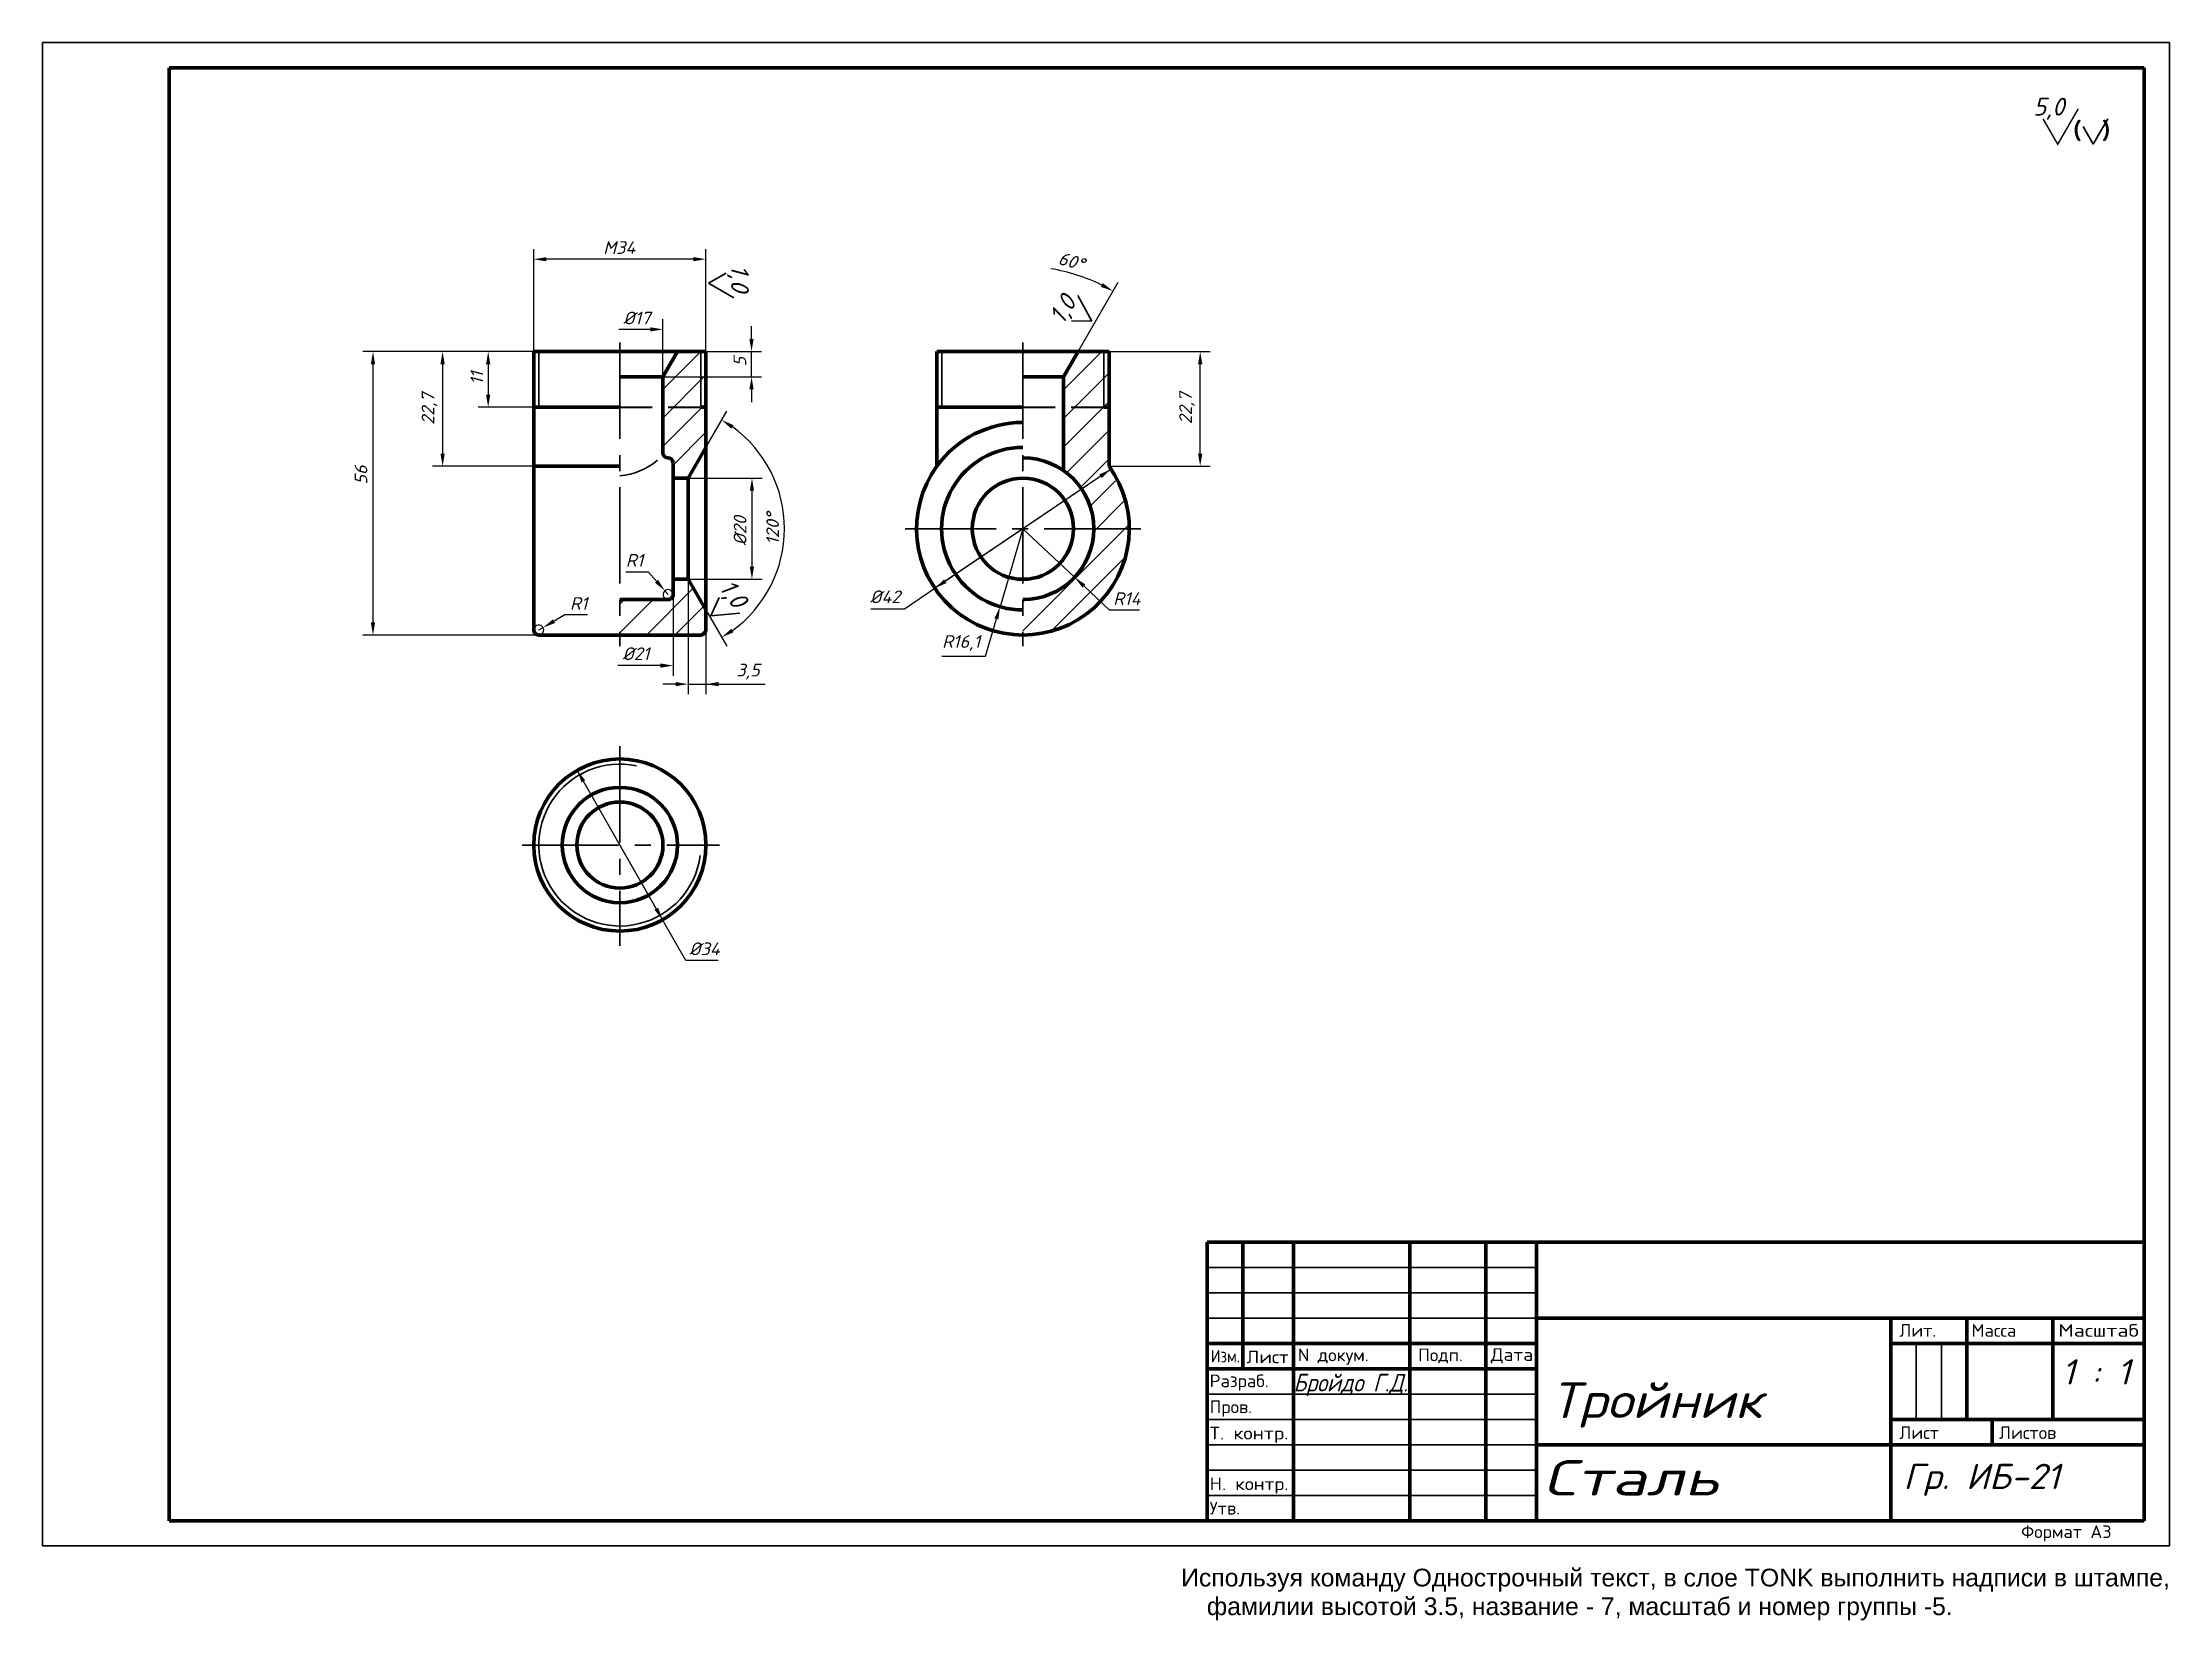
# Model space of a CAD drawing. Header units: millimetres. Extents: x 0 to 1684, y -281 to 297.
# Drawn here: x 0 to 420, y -14.7 to 297 of the extents above.
import ezdxf
from ezdxf.enums import TextEntityAlignment as Align

# ---------------------------------------------------------------- set-up
doc = ezdxf.new("R2010")
doc.units = ezdxf.units.MM
doc.linetypes.add('CENTER2', pattern=[28.575, 19.05, -3.175, 3.175, -3.175])
doc.linetypes.add('DASHED2', pattern=[9.525, 6.35, -3.175])
for name, color, linetype, lineweight in [('HIDE', 4, 'DASHED2', 40), ('OSN', 3, 'Continuous', 80), ('OSY', 2, 'CENTER2', 30), ('RAZM', 6, 'Continuous', 30), ('TONK', 1, 'Continuous', 30)]:
    doc.layers.add(name, color=color, linetype=linetype, lineweight=lineweight)
doc.styles.get("Standard").update_dxf_attribs({"font": 'arial.ttf'})
doc.styles.add('наклон', font='simplex.shx', dxfattribs={"oblique": 15})
doc.styles.add('прям', font='simplex.shx')
doc.styles.add('стиль1', font='isocpeur.ttf', dxfattribs={"oblique": 15})
doc.dimstyles.new('разм', dxfattribs={"dimtxt": 2.5, "dimasz": 2.5, "dimexe": 2, "dimexo": 0, "dimgap": 1, "dimtad": 1, "dimdec": 1, "dimtxsty": 'наклон', "dimcen": 2.5, "dimadec": 0, "dimazin": 0, "dimtfac": 1, "dimtdec": 1, "dimtmove": 0, "dimatfit": 2, "dimfxl": 1, "dimarcsym": 0})
doc.dimstyles.new('разм$3', dxfattribs={"dimtxt": 2.5, "dimasz": 2.5, "dimexe": 2, "dimexo": 0, "dimgap": 1, "dimtad": 1, "dimtoh": 1, "dimdec": 1, "dimtxsty": 'наклон', "dimcen": 2.5, "dimadec": 0, "dimazin": 0, "dimtfac": 1, "dimtdec": 1, "dimtmove": 0, "dimatfit": 2, "dimfxl": 1, "dimarcsym": 0})
doc.dimstyles.new('разм$4', dxfattribs={"dimtxt": 2.5, "dimasz": 2.5, "dimexe": 2, "dimexo": 0, "dimgap": 1, "dimtad": 1, "dimtoh": 1, "dimdec": 1, "dimtxsty": 'наклон', "dimcen": 2.5, "dimadec": 0, "dimazin": 0, "dimtfac": 1, "dimtdec": 1, "dimtmove": 0, "dimatfit": 2, "dimfxl": 1, "dimarcsym": 0})

# ---------------------------------------------------------------- blocks, each defined once
blk = doc.blocks.new('*D4')
at = {"layer": 'Defpoints', "color": 0}
for p in [(131, 235.96), (140, 235.96), (122.5, 230.96)]:
    blk.add_point(p, dxfattribs=at)
at = {"layer": 'RAZM', "color": 0, "lineweight": -2}
for p, q in [((140, 238.46), (140, 240.96)), ((131, 235.96), (142, 235.96)), ((140, 230.96), (140, 235.96)), ((122.5, 230.96), (142, 230.96)), ((140, 228.46), (140, 225.96))]:
    blk.add_line(p, q, dxfattribs=at)
at = {"layer": 'RAZM', "color": 0}
for points in [[(139.58, 238.46), (140.42, 238.46), (140, 235.96)], [(140.42, 228.46), (139.58, 228.46), (140, 230.96)]]:
    blk.add_solid(points, dxfattribs=at)
at = {"layer": 'RAZM', "color": 0, "insert": (137.7, 233.96), "char_height": 2.5, "attachment_point": 5, "rotation": 90, "style": 'наклон'}
blk.add_mtext('5', dxfattribs=at)
blk = doc.blocks.new('*D6')
at = {"layer": 'RAZM', "color": 0, "lineweight": -2}
for p, q in [((115.19, 192.46), (119.61, 192.46)), ((119.61, 192.46), (121.25, 190.57)), ((123.53, 187.95), (122.89, 188.69))]:
    blk.add_line(p, q, dxfattribs=at)
blk.add_arc((123.53, 187.95), 0.983, 0.9795, 311.0144, dxfattribs=at)
at = {"layer": 'RAZM', "color": 0}
blk.add_solid([(120.93, 190.3), (121.56, 190.85), (122.89, 188.69)], dxfattribs=at)
at = {"layer": 'RAZM', "color": 0, "insert": (116.9, 194.71), "char_height": 2.5, "attachment_point": 5, "style": 'наклон'}
blk.add_mtext('R1', dxfattribs=at)
blk = doc.blocks.new('*D25')
at = {"layer": 'Defpoints', "color": 0}
for p in [(114, 240.33), (114, 230.96), (122.5, 230.96)]:
    blk.add_point(p, dxfattribs=at)
at = {"layer": 'RAZM', "color": 0, "lineweight": -2}
for p, q in [((120, 240.33), (113.77, 240.33)), ((122.5, 230.96), (122.5, 242.33))]:
    blk.add_line(p, q, dxfattribs=at)
at = {"layer": 'RAZM', "color": 0}
blk.add_solid([(120, 239.91), (120, 240.75), (122.5, 240.33)], dxfattribs=at)
at = {"layer": 'RAZM', "color": 0, "insert": (117.35, 242.58), "char_height": 2.5, "attachment_point": 5, "style": 'наклон'}
blk.add_mtext('%%c17', dxfattribs=at)
blk = doc.blocks.new('*D29')
at = {"layer": 'RAZM', "color": 0, "lineweight": -2}
for p, q in [((131, 217.03), (135.12, 224.16)), ((131, 184.9), (135.12, 177.77))]:
    blk.add_line(p, q, dxfattribs=at)
blk.add_arc((121.73, 200.96), 24.79, 305.7813, 54.2187, dxfattribs=at)
at = {"layer": 'RAZM', "color": 0}
for points in [[(136.44, 221.42), (135.99, 220.72), (134.12, 222.43)], [(135.99, 181.2), (136.44, 180.51), (134.12, 179.5)]]:
    blk.add_solid(points, dxfattribs=at)
at = {"layer": 'RAZM', "color": 0, "insert": (144.17, 200.96), "char_height": 2.5, "attachment_point": 5, "rotation": 90, "style": 'наклон'}
blk.add_mtext('120%%d', dxfattribs=at)
blk = doc.blocks.new('*D32')
at = {"layer": 'Defpoints', "color": 0}
for p in [(127.5, 210.96), (127.5, 190.96), (140.09, 190.96)]:
    blk.add_point(p, dxfattribs=at)
at = {"layer": 'RAZM', "color": 0, "lineweight": -2}
for p, q in [((127.5, 210.96), (142.09, 210.96)), ((140.09, 208.46), (140.09, 193.46)), ((127.5, 190.96), (142.09, 190.96))]:
    blk.add_line(p, q, dxfattribs=at)
at = {"layer": 'RAZM', "color": 0}
for points in [[(140.5, 208.46), (139.67, 208.46), (140.09, 210.96)], [(139.67, 193.46), (140.5, 193.46), (140.09, 190.96)]]:
    blk.add_solid(points, dxfattribs=at)
at = {"layer": 'RAZM', "color": 0, "insert": (137.74, 200.54), "char_height": 2.5, "attachment_point": 5, "rotation": 90, "style": 'наклон'}
blk.add_mtext('%%c20', dxfattribs=at)
blk = doc.blocks.new('*D33')
at = {"layer": 'Defpoints', "color": 0}
for p in [(124.52, 187.96), (114, 179.96), (114, 173.92)]:
    blk.add_point(p, dxfattribs=at)
at = {"layer": 'RAZM', "color": 0, "lineweight": -2}
for p, q in [((124.52, 187.96), (124.52, 171.92)), ((122.02, 173.92), (113.58, 173.92))]:
    blk.add_line(p, q, dxfattribs=at)
at = {"layer": 'RAZM', "color": 0}
blk.add_solid([(122.02, 173.5), (122.02, 174.34), (124.52, 173.92)], dxfattribs=at)
at = {"layer": 'RAZM', "color": 0, "insert": (117.17, 176.27), "char_height": 2.5, "attachment_point": 5, "style": 'наклон'}
blk.add_mtext('%%c21', dxfattribs=at)
blk = doc.blocks.new('*D34')
at = {"layer": 'RAZM', "color": 0, "lineweight": -2}
for p, q in [((97.98, 180.95), (98.83, 181.44)), ((103.16, 183.94), (101, 182.69)), ((107.58, 183.94), (103.16, 183.94))]:
    blk.add_line(p, q, dxfattribs=at)
blk.add_arc((97.98, 180.95), 0.983, 270.9795, 209.9992, dxfattribs=at)
at = {"layer": 'RAZM', "color": 0}
blk.add_solid([(100.79, 183.05), (101.21, 182.33), (98.83, 181.44)], dxfattribs=at)
at = {"layer": 'RAZM', "color": 0, "insert": (105.87, 186.19), "char_height": 2.5, "attachment_point": 5, "style": 'наклон'}
blk.add_mtext('R1', dxfattribs=at)
blk = doc.blocks.new('*D46')
at = {"layer": 'Defpoints', "color": 0}
for p in [(127.5, 190.96), (131, 190.96), (131, 170.25)]:
    blk.add_point(p, dxfattribs=at)
at = {"layer": 'RAZM', "color": 0, "lineweight": -2}
for p, q in [((127.5, 190.96), (127.5, 168.25)), ((131, 190.96), (131, 168.25)), ((125, 170.25), (122.5, 170.25)), ((127.5, 170.25), (131, 170.25)), ((131, 170.25), (142.67, 170.25)), ((133.5, 170.25), (136, 170.25))]:
    blk.add_line(p, q, dxfattribs=at)
at = {"layer": 'RAZM', "color": 0}
for points in [[(125, 169.84), (125, 170.67), (127.5, 170.25)], [(133.5, 170.67), (133.5, 169.84), (131, 170.25)]]:
    blk.add_solid(points, dxfattribs=at)
at = {"layer": 'RAZM', "color": 0, "insert": (139.33, 172.75), "char_height": 2.5, "attachment_point": 5, "style": 'наклон'}
blk.add_mtext('3,5', dxfattribs=at)
blk = doc.blocks.new('*D47')
at = {"layer": 'RAZM', "color": 0, "lineweight": -2}
blk.add_line((204.49, 235.96), (212.39, 249.64), dxfattribs=at)
blk.add_arc((193.1, 216.24), 36.57, 63.9175, 80.533, dxfattribs=at)
at = {"layer": 'RAZM', "color": 0}
blk.add_solid([(208.98, 248.72), (209.37, 249.46), (211.39, 247.91)], dxfattribs=at)
at = {"layer": 'RAZM', "color": 0, "insert": (203.17, 253.81), "char_height": 2.5, "attachment_point": 5, "rotation": 345, "style": 'наклон'}
blk.add_mtext('60%%d', dxfattribs=at)
blk = doc.blocks.new('*D52')
at = {"layer": 'RAZM', "color": 0, "lineweight": -2}
for p, q in [((210.99, 212.73), (176.2, 189.2)), ((210.99, 212.73), (178.28, 190.6)), ((170.24, 185.16), (176.2, 189.2)), ((163.53, 185.16), (170.24, 185.16))]:
    blk.add_line(p, q, dxfattribs=at)
at = {"layer": 'RAZM', "color": 0}
for points in [[(209.16, 210.98), (208.69, 211.67), (210.99, 212.73)], [(178.04, 190.94), (178.51, 190.25), (176.2, 189.2)]]:
    blk.add_solid(points, dxfattribs=at)
at = {"layer": 'RAZM', "color": 0, "insert": (166.39, 187.51), "char_height": 2.5, "attachment_point": 5, "style": 'наклон'}
blk.add_mtext('%%c42', dxfattribs=at)
blk = doc.blocks.new('*D56')
at = {"layer": 'Defpoints', "color": 0}
for p in [(97, 235.96), (88, 224.96), (97, 224.96)]:
    blk.add_point(p, dxfattribs=at)
at = {"layer": 'RAZM', "color": 0, "lineweight": -2}
for p, q in [((97, 235.96), (86, 235.96)), ((88, 233.46), (88, 227.46)), ((97, 224.96), (86, 224.96))]:
    blk.add_line(p, q, dxfattribs=at)
at = {"layer": 'RAZM', "color": 0}
for points in [[(88.42, 233.46), (87.58, 233.46), (88, 235.96)], [(87.58, 227.46), (88.42, 227.46), (88, 224.96)]]:
    blk.add_solid(points, dxfattribs=at)
at = {"layer": 'RAZM', "color": 0, "insert": (85.75, 230.69), "char_height": 2.5, "attachment_point": 5, "rotation": 90, "style": 'наклон'}
blk.add_mtext('11', dxfattribs=at)
blk = doc.blocks.new('*D59')
at = {"layer": 'Defpoints', "color": 0}
for p in [(210.6, 235.96), (228.6, 235.96), (210.6, 213.29)]:
    blk.add_point(p, dxfattribs=at)
at = {"layer": 'RAZM', "color": 0, "lineweight": -2}
for p, q in [((210.6, 235.96), (230.6, 235.96)), ((228.6, 215.79), (228.6, 233.46)), ((210.6, 213.29), (230.6, 213.29))]:
    blk.add_line(p, q, dxfattribs=at)
at = {"layer": 'RAZM', "color": 0}
for points in [[(229.02, 233.46), (228.18, 233.46), (228.6, 235.96)], [(228.18, 215.79), (229.02, 215.79), (228.6, 213.29)]]:
    blk.add_solid(points, dxfattribs=at)
at = {"layer": 'RAZM', "color": 0, "insert": (226, 224.72), "char_height": 2.5, "attachment_point": 5, "rotation": 90, "style": 'наклон'}
blk.add_mtext('22,7', dxfattribs=at)
blk = doc.blocks.new('*D66')
at = {"layer": 'RAZM', "color": 0, "lineweight": -2}
for p, q in [((105.56, 153.22), (121.2, 125.88)), ((105.56, 153.22), (122.44, 123.71)), ((127.03, 115.67), (122.44, 123.71)), ((133.39, 115.67), (127.03, 115.67))]:
    blk.add_line(p, q, dxfattribs=at)
at = {"layer": 'RAZM', "color": 0}
for points in [[(107.16, 151.26), (106.44, 150.85), (105.56, 153.22)], [(120.84, 125.67), (121.56, 126.08), (122.44, 123.71)]]:
    blk.add_solid(points, dxfattribs=at)
at = {"layer": 'RAZM', "color": 0, "insert": (130.71, 117.97), "char_height": 2.5, "attachment_point": 5, "style": 'наклон'}
blk.add_mtext('%%c34', dxfattribs=at)
blk = doc.blocks.new('*D72')
at = {"layer": 'Defpoints', "color": 0}
for p in [(96.99, 254.18), (97, 235.96), (131, 235.96)]:
    blk.add_point(p, dxfattribs=at)
at = {"layer": 'RAZM', "color": 0, "lineweight": -2}
for p, q in [((97, 235.96), (96.99, 256.18)), ((128.49, 254.2), (99.49, 254.18)), ((131, 235.96), (130.99, 256.2))]:
    blk.add_line(p, q, dxfattribs=at)
at = {"layer": 'RAZM', "color": 0}
for points in [[(99.49, 254.6), (99.49, 253.77), (96.99, 254.18)], [(128.49, 253.78), (128.49, 254.62), (130.99, 254.2)]]:
    blk.add_solid(points, dxfattribs=at)
at = {"layer": 'RAZM', "color": 0, "insert": (113.88, 256.49), "char_height": 2.5, "attachment_point": 5, "rotation": 0.0283, "style": 'наклон'}
blk.add_mtext('М34', dxfattribs=at)
blk = doc.blocks.new('*D75')
at = {"layer": 'Defpoints', "color": 0}
for p in [(97, 235.96), (79, 213.29), (97, 213.29)]:
    blk.add_point(p, dxfattribs=at)
at = {"layer": 'RAZM', "color": 0, "lineweight": -2}
for p, q in [((97, 235.96), (77, 235.96)), ((79, 233.46), (79, 215.79)), ((97, 213.29), (77, 213.29))]:
    blk.add_line(p, q, dxfattribs=at)
at = {"layer": 'RAZM', "color": 0}
for points in [[(79.42, 233.46), (78.58, 233.46), (79, 235.96)], [(78.58, 215.79), (79.42, 215.79), (79, 213.29)]]:
    blk.add_solid(points, dxfattribs=at)
at = {"layer": 'RAZM', "color": 0, "insert": (76.4, 224.62), "char_height": 2.5, "attachment_point": 5, "rotation": 90, "style": 'наклон'}
blk.add_mtext('22,7', dxfattribs=at)
blk = doc.blocks.new('*D85')
at = {"layer": 'Defpoints', "color": 0}
for p in [(97, 235.96), (65.25, 179.96), (97.97, 179.96)]:
    blk.add_point(p, dxfattribs=at)
at = {"layer": 'RAZM', "color": 0, "lineweight": -2}
for p, q in [((97, 235.96), (63.25, 235.96)), ((65.25, 233.46), (65.25, 182.46)), ((97.97, 179.96), (63.25, 179.96))]:
    blk.add_line(p, q, dxfattribs=at)
at = {"layer": 'RAZM', "color": 0}
for points in [[(65.67, 233.46), (64.83, 233.46), (65.25, 235.96)], [(64.83, 182.46), (65.67, 182.46), (65.25, 179.96)]]:
    blk.add_solid(points, dxfattribs=at)
at = {"layer": 'RAZM', "color": 0, "insert": (62.88, 211.56), "char_height": 2.5, "attachment_point": 5, "rotation": 90, "style": 'наклон'}
blk.add_mtext('56', dxfattribs=at)
blk = doc.blocks.new('*D86')
at = {"layer": 'RAZM', "color": 0, "lineweight": -2}
for p, q in [((193.6, 200.96), (203.79, 191.36)), ((210.67, 184.89), (205.61, 189.65)), ((216.59, 184.89), (210.67, 184.89))]:
    blk.add_line(p, q, dxfattribs=at)
at = {"layer": 'RAZM', "color": 0}
blk.add_solid([(205.9, 189.95), (205.32, 189.35), (203.79, 191.36)], dxfattribs=at)
at = {"layer": 'RAZM', "color": 0, "insert": (214.13, 187.14), "char_height": 2.5, "attachment_point": 5, "style": 'наклон'}
blk.add_mtext('R14', dxfattribs=at)
blk = doc.blocks.new('*D88')
at = {"layer": 'RAZM', "color": 0, "lineweight": -2}
for p, q in [((193.59, 200.96), (189.07, 185.55)), ((186.2, 175.8), (188.36, 183.15)), ((177.6, 175.8), (186.2, 175.8))]:
    blk.add_line(p, q, dxfattribs=at)
at = {"layer": 'RAZM', "color": 0}
blk.add_solid([(188.76, 183.04), (187.96, 183.27), (189.07, 185.55)], dxfattribs=at)
at = {"layer": 'RAZM', "color": 0, "insert": (181.4, 178.38), "char_height": 2.5, "attachment_point": 5, "style": 'наклон'}
blk.add_mtext('R16,1', dxfattribs=at)

msp = doc.modelspace()

# ---------------------------------------------------------------- hatches: boundary and pattern name
at = {"layer": 'TONK'}
h = msp.add_hatch(dxfattribs=at)
h.set_pattern_fill('', color=256, scale=4, angle=45, pattern_type=0)
h.set_pattern_definition([(45, (18.47, 0), (-2.828427, 2.828427), [])])
edge = h.paths.add_edge_path()
edge.add_line((131, 235.96), (130, 235.96))
edge.add_line((131, 235.96), (131, 224.96))
edge.add_line((130, 224.96), (131, 224.96))
edge.add_line((130, 235.96), (130, 224.96))
edge = h.paths.add_edge_path()
edge.add_line((124.5, 210.96), (127.5, 210.96))
edge.add_line((124.5, 213.96), (124.5, 210.96))
edge.add_arc((123.5, 213.96), 1, 360, 450)
edge.add_arc((123.5, 215.96), 1, 180, 270)
edge.add_line((122.5, 224.96), (122.5, 215.96))
edge.add_line((122.5, 224.96), (130, 224.96))
edge.add_line((130, 224.96), (131, 224.96))
edge.add_line((131, 224.96), (131, 217.03))
edge.add_line((127.5, 210.96), (131, 217.03))
edge = h.paths.add_edge_path()
edge.add_line((130, 179.96), (114, 179.96))
edge.add_line((114, 186.96), (114, 179.96))
edge.add_line((123.52, 186.96), (114, 186.96))
edge.add_arc((124.53, 187.44), 1.12, 91.5394, 205.0896, ccw=False)
edge.add_line((124.5, 190.96), (124.5, 188.56))
edge.add_line((124.5, 190.96), (127.5, 190.96))
edge.add_line((127.5, 190.96), (131, 184.9))
edge.add_line((131, 184.9), (131, 180.96))
edge.add_arc((129.82, 181.15), 1.2, 278.8068, 351.1932)
edge = h.paths.add_edge_path()
edge.add_line((201.6, 224.96), (209.6, 224.96))
edge.add_line((209.6, 224.96), (210.6, 224.96))
edge.add_line((210.6, 224.96), (210.6, 213.29))
edge.add_arc((193.6, 200.96), 21, 0, 35.9506)
edge.add_line((214.6, 200.96), (207.6, 200.96))
edge.add_arc((193.6, 200.96), 14, 0, 55.1501)
edge.add_line((201.6, 224.96), (201.6, 212.45))
edge = h.paths.add_edge_path()
edge.add_arc((193.6, 200.96), 14, 270, 360)
edge.add_line((214.6, 200.96), (207.6, 200.96))
edge.add_arc((193.6, 200.96), 21, 270, 360)
edge.add_line((193.6, 186.96), (193.6, 179.96))
edge = h.paths.add_edge_path()
edge.add_line((130, 235.96), (130, 224.96))
edge.add_line((122.5, 224.96), (130, 224.96))
edge.add_line((122.5, 230.96), (122.5, 224.96))
edge.add_line((122.5, 230.96), (125.39, 235.96))
edge.add_line((130, 235.96), (125.39, 235.96))
edge = h.paths.add_edge_path()
edge.add_line((209.6, 235.96), (209.6, 224.96))
edge.add_line((201.6, 224.96), (209.6, 224.96))
edge.add_line((201.6, 230.96), (201.6, 224.96))
edge.add_line((201.6, 230.96), (204.49, 235.96))
edge.add_line((209.6, 235.96), (204.49, 235.96))
edge = h.paths.add_edge_path()
edge.add_line((210.6, 235.96), (209.6, 235.96))
edge.add_line((210.6, 235.96), (210.6, 224.96))
edge.add_line((209.6, 224.96), (210.6, 224.96))
edge.add_line((209.6, 235.96), (209.6, 224.96))

# ---------------------------------------------------------------- linework, layer by layer
at = {"layer": 'HIDE'}
for p, q in [((114, 224.96), (131, 224.96)), ((193.6, 224.96), (210.6, 224.96))]:
    msp.add_line(p, q, dxfattribs=at)
at = {"layer": 'OSN'}
for p, q in [((415, 292), (25, 292)), ((25, 292), (25, 5)), ((415, 5), (415, 292)), ((97, 235.96), (97, 189.96)), ((97, 235.96), (114, 235.96)), ((97, 235.96), (105.5, 235.96)), ((131, 235.96), (114, 235.96)), ((122.5, 230.96), (125.39, 235.96)), ((131, 235.96), (131, 189.96)), ((176.6, 235.96), (176.6, 213.29)), ((176.6, 235.96), (193.6, 235.96)), ((210.6, 235.96), (193.6, 235.96)), ((210.6, 235.96), (201.6, 235.96)), ((201.6, 230.96), (204.49, 235.96)), ((210.6, 235.96), (210.6, 213.29)), ((122.5, 230.96), (114, 230.96)), ((122.5, 230.96), (122.5, 215.96)), ((201.6, 230.96), (193.6, 230.96)), ((201.6, 230.96), (201.6, 212.45)), ((114, 224.96), (97, 224.96)), ((130, 224.96), (131, 224.96)), ((193.6, 224.96), (176.6, 224.96)), ((209.6, 224.96), (210.6, 224.96)), ((127.5, 210.96), (131, 217.03)), ((114, 213.29), (97, 213.29)), ((124.5, 213.96), (124.52, 189.3)), ((124.5, 210.96), (127.5, 210.96)), ((124.5, 210.96), (127.5, 210.96)), ((127.5, 210.96), (127.5, 190.96)), ((124.5, 190.96), (127.5, 190.96)), ((127.5, 190.96), (131, 184.9)), ((230, 60), (230, 5)), ((230, 60), (415, 60)), ((237, 60), (237, 35)), ((247, 60), (247, 5)), ((270, 60), (270, 5)), ((285, 60), (285, 5)), ((295, 60), (295, 5)), ((295, 45), (415, 45)), ((365, 5), (365, 45)), ((380, 45), (380, 25)), ((397, 45), (397, 25)), ((230, 40), (295, 40)), ((365, 40), (415, 40)), ((230, 35), (295, 35)), ((380, 25), (365, 25)), ((380, 25), (415, 25)), ((385, 20), (385, 25)), ((295, 20), (415, 20)), ((25, 5), (415, 5))]:
    msp.add_line(p, q, dxfattribs=at)
for points in [[(131, 190, -0.008548), (131, 189.96), (131, 180.96, -0.326785), (130, 179.96), (98, 179.96, -0.424264), (97, 180.96), (97, 189.96, -0.008548), (97, 190)], [(124.52, 190.37), (124.52, 187.96, -0.424264), (123.52, 186.96), (114.02, 186.96)]]:
    msp.add_lwpolyline(points, format="xyb", dxfattribs=at)
for centre, radius in [((193.6, 200.96), 10), ((114, 138.47), 17)]:
    msp.add_circle(centre, radius, dxfattribs=at)
for centre, radius, start, end in [((193.6, 200.96), 21, 90, 144.0494), ((193.59, 200.96), 16.06, 89.9676, 270.0324), ((193.6, 200.96), 14, 270, 90), ((193.6, 200.96), 21, 144.0494, 35.9506), ((114, 138.47), 11.39, 90, 270), ((114, 138.47), 8.5, 90, 270)]:
    msp.add_arc(centre, radius, start, end, dxfattribs=at)
at = {"layer": 'OSN', "extrusion": (0, 0, -1)}
for centre, radius, start, end in [((-123.5, 215.96), 1, 270, 0), ((-123.5, 213.96), 1, 90, 180), ((-114, 138.47), 11.39, 90, 270), ((-114, 138.47), 8.5, 90, 270)]:
    msp.add_arc(centre, radius, start, end, dxfattribs=at)
at = {"layer": 'OSY'}
for p, q in [((114, 237.73), (114, 177.77)), ((193.6, 237.73), (193.6, 177.77)), ((216.86, 200.96), (170.32, 200.96)), ((114, 158), (114, 118.57)), ((94.71, 138.47), (133.68, 138.47))]:
    msp.add_line(p, q, dxfattribs=at)
at = {"layer": 'RAZM'}
for p, q in [((135.02, 251.47), (131.52, 249.45)), ((131.52, 249.45), (136.52, 246.56)), ((207.23, 241.94), (204.44, 247)), ((203.19, 242.02), (207.23, 241.94)), ((133.63, 187.4), (131.97, 183.72)), ((131.97, 183.72), (137.72, 184.3))]:
    msp.add_line(p, q, dxfattribs=at)
at = {"layer": 'TONK'}
for p, q in [((420, 297), (0, 297)), ((0, 297), (0, 0)), ((420, 0), (420, 297)), ((404.95, 276.9), (407.84, 281.9)), ((402.93, 280.4), (404.95, 276.9)), ((98, 235.96), (98, 224.96)), ((130, 235.96), (130, 224.96)), ((177.6, 235.96), (177.6, 224.96)), ((209.6, 235.96), (209.6, 224.96)), ((230, 55), (295, 55)), ((230, 50), (295, 50)), ((230, 45), (295, 45)), ((370, 40), (370, 25)), ((375, 40), (375, 25)), ((230, 30), (295, 30)), ((230, 25), (295, 25)), ((230, 20), (295, 20)), ((230, 15), (295, 15)), ((230, 10), (295, 10)), ((0, 0), (420, 0))]:
    msp.add_line(p, q, dxfattribs=at)
at = {"layer": 'TONK', "const_width": 0.3}
msp.add_lwpolyline([(395.05, 281.9), (397.94, 276.9), (401.98, 283.9)], dxfattribs=at)
at = {"layer": 'TONK'}
for centre, radius, start, end in [((112.65, 225.16), 13.84, 275.5971, 309.4099), ((114, 138.47), 16, 78.1993, 352.4635)]:
    msp.add_arc(centre, radius, start, end, dxfattribs=at)

# ---------------------------------------------------------------- texts
at = {"layer": 'RAZM', "style": 'стиль1', "oblique": 15}
for rotation, p in [(270, (135.98, 253.08)), (58.8547, (201.53, 241.13)), (305.7272, (133.47, 189.28))]:
    msp.add_text('1,0', height=3.5, rotation=rotation, dxfattribs=at).set_placement(p)
at = {"layer": 'TONK', "oblique": 15}
for s, height, style, p in [('5,0', 3.5, 'стиль1', (393.11, 282.58)), ('1 : 1', 5, 'наклон', (398.72, 31.9)), ('Гр. ИБ-21', 5, 'наклон', (367.45, 11.25))]:
    msp.add_text(s, height=height, dxfattribs=dict(at, style=style)).set_placement(p)
at = {"layer": 'TONK', "style": 'прям'}
for s, height, width, p, p2 in [('( )', 3.5, 1.941643, (400.75, 277.88), (408.57, 277.88)), ('Масштаб', 2.5, 0.8667, (398.06, 41.33), (413.95, 41.33)), ('Изм.', 2.5, 0.806012, (230.71, 36.25), (236.46, 36.25)), ('Лист', 2.5, 0.835981, (237.73, 36.1), (246.08, 36.1)), ('Дата', 2.5, 0.780249, (285.99, 36.57), (294.35, 36.57)), ('Т. контр.', 2.5, 0.881809, (230.47, 21.04), (246.01, 21.04)), ('Н. контр.', 2.5, 0.847453, (230.47, 11.03), (246.01, 11.03))]:
    msp.add_text(s, height=height, dxfattribs=dict(at, width=width)).set_placement(p, p2, align=Align.FIT)
for s, p in [('Лит.', (366.64, 41.33)), ('Масса', (380.92, 41.33)), ('N докум.', (247.9, 36.49)), ('Подп.', (271.64, 36.49)), ('Разраб.', (230.47, 31.37)), ('Пров.', (230.47, 26.24)), ('Лист', (366.64, 21.14)), ('Листов', (386.34, 21.14)), ('Утв.', (230.47, 6.22)), ('Формат А3', (390.72, 1.57))]:
    msp.add_text(s, height=2.5, dxfattribs=at).set_placement(p)
at = {"layer": 'TONK', "style": 'наклон', "oblique": 15, "width": 0.915447}
msp.add_text('Бройдо Г.Д.', height=3.5, rotation=359.9401, dxfattribs=at).set_placement((247.01, 30.53), (269.6, 30.51), align=Align.FIT)
at = {"layer": 'TONK', "style": 'наклон', "oblique": 15}
for s, width, p, p2 in [('Тройник', 1.154636, (297.78, 25.29), (339.61, 25.29)), ('Сталь', 1.286932, (296.38, 9.97), (331.06, 9.97))]:
    msp.add_text(s, height=7, dxfattribs=dict(at, width=width)).set_placement(p, p2, align=Align.FIT)
at = {"layer": 'TONK'}
for s, p in [('   Используя команду Однострочный текст, в слое TONK выполнить надписи в штампе,', (220.76, -7.99)), (' фамилии высотой 3.5, название - 7, масштаб и номер группы -5. ', (228.55, -13.66))]:
    msp.add_text(s, height=3.5, dxfattribs=at).set_placement(p)

# ---------------------------------------------------------------- dimensions: what is measured, and where the dimension line sits
at = {"layer": 'RAZM'}
for base, p1, p2, angle, text, picture, middle in [((96.99, 254.18), (131, 235.96), (97, 235.96), 180.0283, 'М<>', '*D72', (113.88, 254.19)), ((140.09, 190.96), (127.5, 210.96), (127.5, 190.96), 270, '%%c<>', '*D32', (140.09, 200.54))]:
    dim = msp.add_linear_dim(base=base, p1=p1, p2=p2, angle=angle, text=text, dimstyle='разм', dxfattribs=at)
    dim.commit()
    dim.dimension.update_dxf_attribs({"geometry": picture, "text_midpoint": middle, "dimtype": 160})
dim = msp.add_angular_dim_3p(base=(205.61, 250.61), center=(193.1, 216.24), p1=(193.1, 218.07), p2=(204.49, 235.96), text='60%%d', dimstyle='разм', override={"dimse2": 1, "dimsd1": 0, "dimsd2": 1}, dxfattribs=at)
dim.commit()
dim.dimension.update_dxf_attribs({"geometry": '*D47', "text_midpoint": (203.17, 253.81)})
dim = msp.add_linear_dim(base=(114, 240.33), p1=(122.5, 230.96), p2=(114, 230.96), text='%%c17', dimstyle='разм', override={"dimse2": 1, "dimsd2": 1}, dxfattribs=at)
dim.commit()
dim.dimension.update_dxf_attribs({"geometry": '*D25', "text_midpoint": (117.35, 240.33), "dimtype": 160})
for base, p1, p2, angle, picture, middle in [((140, 235.96), (122.5, 230.96), (131, 235.96), 90, '*D4', (140, 233.96)), ((65.25, 179.96), (97, 235.96), (97.97, 179.96), 270, '*D85', (65.25, 211.56)), ((79, 213.29), (97, 235.96), (97, 213.29), 270, '*D75', (79, 224.62)), ((88, 224.96), (97, 235.96), (97, 224.96), 270, '*D56', (88, 230.69)), ((228.6, 235.96), (210.6, 213.29), (210.6, 235.96), 90, '*D59', (228.6, 224.72))]:
    dim = msp.add_linear_dim(base=base, p1=p1, p2=p2, angle=angle, dimstyle='разм', dxfattribs=at)
    dim.commit()
    dim.dimension.update_dxf_attribs({"geometry": picture, "text_midpoint": middle, "dimtype": 160})
dim = msp.add_angular_dim_3p(base=(145.02, 192.49), center=(121.73, 200.96), p1=(131, 184.9), p2=(131, 217.03), dimstyle='разм', dxfattribs=at)
dim.commit()
dim.dimension.update_dxf_attribs({"geometry": '*D29', "text_midpoint": (144.17, 200.96)})
dim = msp.add_diameter_dim_2p(p1=(210.99, 212.73), p2=(176.2, 189.2), dimstyle='разм$3', override={"dimsd2": 1}, dxfattribs=at)
dim.commit()
dim.dimension.update_dxf_attribs({"geometry": '*D52', "text_midpoint": (170.24, 185.16), "dimtype": 163})
for center, mpoint, picture, middle in [((193.59, 200.96), (189.07, 185.55), '*D88', (186.2, 175.8)), ((193.6, 200.96), (203.79, 191.36), '*D86', (210.67, 184.89)), ((123.53, 187.95), (122.89, 188.69), '*D6', (119.61, 192.46)), ((97.98, 180.95), (98.83, 181.44), '*D34', (103.16, 183.94))]:
    dim = msp.add_radius_dim(center=center, mpoint=mpoint, dimstyle='разм$4', override={"dimtmove": 1}, dxfattribs=at)
    dim.commit()
    dim.dimension.update_dxf_attribs({"geometry": picture, "text_midpoint": middle, "dimtype": 164})
dim = msp.add_linear_dim(base=(131, 170.25), p1=(127.5, 190.96), p2=(131, 190.96), dimstyle='разм', dxfattribs=at)
dim.commit()
dim.dimension.update_dxf_attribs({"geometry": '*D46', "text_midpoint": (139.33, 170.25), "dimtype": 160})
dim = msp.add_linear_dim(base=(114, 173.92), p1=(124.52, 187.96), p2=(114, 179.96), angle=180, text='%%c21', dimstyle='разм', override={"dimse2": 1, "dimsd2": 1}, dxfattribs=at)
dim.commit()
dim.dimension.update_dxf_attribs({"geometry": '*D33', "text_midpoint": (117.17, 173.92), "dimtype": 160})
dim = msp.add_diameter_dim_2p(p1=(105.56, 153.22), p2=(122.44, 123.71), dimstyle='разм$3', dxfattribs=at)
dim.commit()
dim.dimension.update_dxf_attribs({"geometry": '*D66', "text_midpoint": (127.03, 115.67), "dimtype": 163})

doc.saveas('drawing.dxf')
